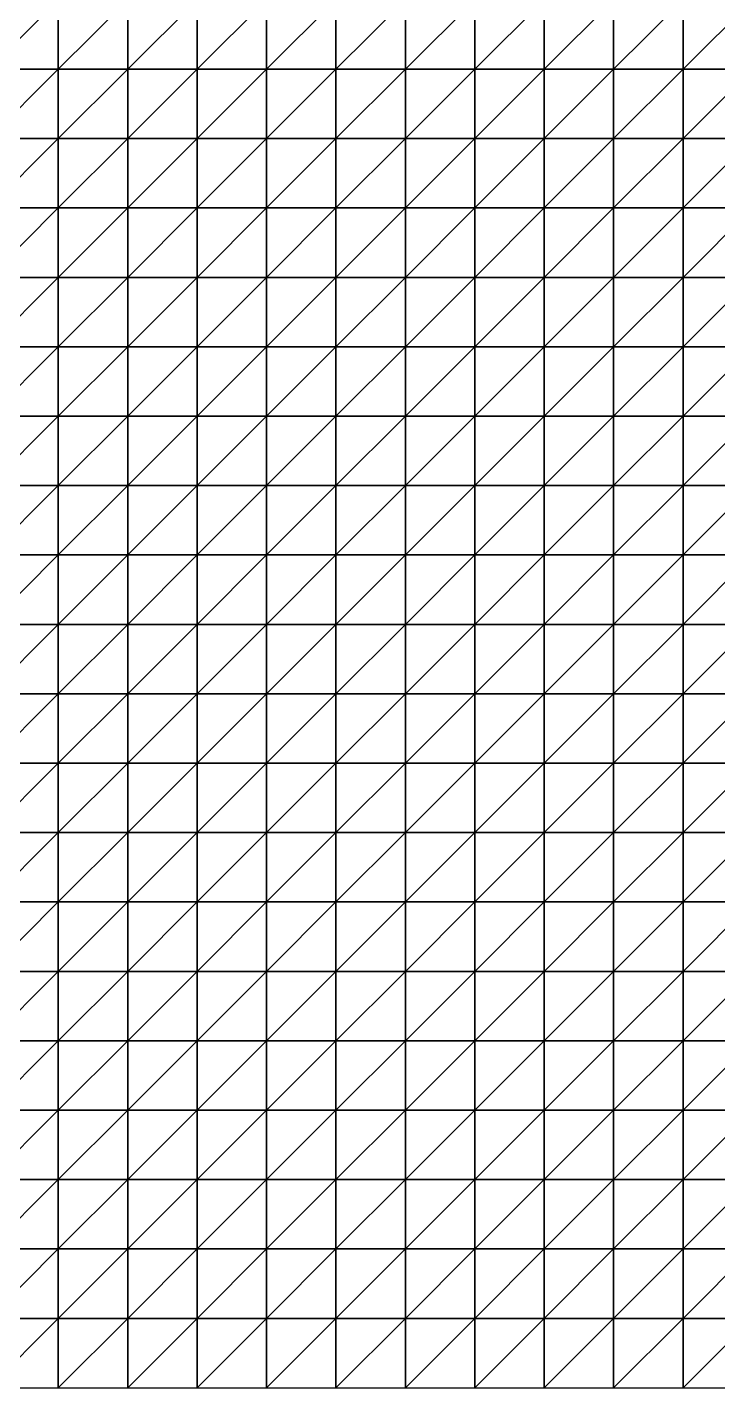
# Model space of a CAD drawing. Header units: metres. Extents: x 351000 to 353000, y 7455000 to 7457000.
# Drawn here: x 351738.8 to 351987.5, y 7455000 to 7455490.1 of the extents above; entities that cross this region are included whole.
import ezdxf

# ---------------------------------------------------------------- set-up
doc = ezdxf.new("R2010")
doc.units = ezdxf.units.M

msp = doc.modelspace()

# ---------------------------------------------------------------- linework, layer by layer
at = {"layer": 'BASE_OF_OXIDE_BOX'}
for points in [[(351725, 7455475, 1185.39), (351750, 7455475, 1191.82), (351750, 7455500, 1190.84)], [(351725, 7455475, 1185.39), (351750, 7455500, 1190.84), (351725, 7455500, 1184.69)], [(351750, 7455475, 1191.82), (351775, 7455475, 1201.34), (351775, 7455500, 1199.71)], [(351750, 7455475, 1191.82), (351775, 7455500, 1199.71), (351750, 7455500, 1190.84)], [(351775, 7455475, 1201.34), (351800, 7455475, 1212.18), (351800, 7455500, 1209.65)], [(351775, 7455475, 1201.34), (351800, 7455500, 1209.65), (351775, 7455500, 1199.71)], [(351800, 7455475, 1212.18), (351825, 7455475, 1222.86), (351825, 7455500, 1219.4)], [(351800, 7455475, 1212.18), (351825, 7455500, 1219.4), (351800, 7455500, 1209.65)], [(351825, 7455475, 1222.86), (351850, 7455475, 1232.66), (351850, 7455500, 1228.47)], [(351825, 7455475, 1222.86), (351850, 7455500, 1228.47), (351825, 7455500, 1219.4)], [(351850, 7455475, 1232.66), (351875, 7455475, 1241.65), (351875, 7455500, 1237.05)], [(351850, 7455475, 1232.66), (351875, 7455500, 1237.05), (351850, 7455500, 1228.47)], [(351875, 7455475, 1241.65), (351900, 7455475, 1250.24), (351900, 7455500, 1245.57)], [(351875, 7455475, 1241.65), (351900, 7455500, 1245.57), (351875, 7455500, 1237.05)], [(351900, 7455475, 1250.24), (351925, 7455475, 1258.6), (351925, 7455500, 1254.09)], [(351900, 7455475, 1250.24), (351925, 7455500, 1254.09), (351900, 7455500, 1245.57)], [(351925, 7455475, 1258.6), (351950, 7455475, 1266.19), (351950, 7455500, 1261.99)], [(351925, 7455475, 1258.6), (351950, 7455500, 1261.99), (351925, 7455500, 1254.09)], [(351950, 7455475, 1266.19), (351975, 7455475, 1271.97), (351975, 7455500, 1268.15)], [(351950, 7455475, 1266.19), (351975, 7455500, 1268.15), (351950, 7455500, 1261.99)], [(351975, 7455475, 1271.97), (352000, 7455475, 1274.83), (352000, 7455500, 1271.53)], [(351975, 7455475, 1271.97), (352000, 7455500, 1271.53), (351975, 7455500, 1268.15)], [(351725, 7455450, 1188.99), (351750, 7455450, 1194.86), (351750, 7455475, 1191.82)], [(351725, 7455450, 1188.99), (351750, 7455475, 1191.82), (351725, 7455475, 1185.39)], [(351750, 7455450, 1194.86), (351775, 7455450, 1203.98), (351775, 7455475, 1201.34)], [(351750, 7455450, 1194.86), (351775, 7455475, 1201.34), (351750, 7455475, 1191.82)], [(351775, 7455450, 1203.98), (351800, 7455450, 1214.52), (351800, 7455475, 1212.18)], [(351775, 7455450, 1203.98), (351800, 7455475, 1212.18), (351775, 7455475, 1201.34)], [(351800, 7455450, 1214.52), (351825, 7455450, 1224.83), (351825, 7455475, 1222.86)], [(351800, 7455450, 1214.52), (351825, 7455475, 1222.86), (351800, 7455475, 1212.18)], [(351825, 7455450, 1224.83), (351850, 7455450, 1234.01), (351850, 7455475, 1232.66)], [(351825, 7455450, 1224.83), (351850, 7455475, 1232.66), (351825, 7455475, 1222.86)], [(351850, 7455450, 1234.01), (351875, 7455450, 1242.05), (351875, 7455475, 1241.65)], [(351850, 7455450, 1234.01), (351875, 7455475, 1241.65), (351850, 7455475, 1232.66)], [(351875, 7455450, 1242.05), (351900, 7455450, 1249.41), (351900, 7455475, 1250.24)], [(351875, 7455450, 1242.05), (351900, 7455475, 1250.24), (351875, 7455475, 1241.65)], [(351900, 7455450, 1249.41), (351925, 7455450, 1256.44), (351925, 7455475, 1258.6)], [(351900, 7455450, 1249.41), (351925, 7455475, 1258.6), (351900, 7455475, 1250.24)], [(351925, 7455450, 1256.44), (351950, 7455450, 1262.86), (351950, 7455475, 1266.19)], [(351925, 7455450, 1256.44), (351950, 7455475, 1266.19), (351925, 7455475, 1258.6)], [(351950, 7455450, 1262.86), (351975, 7455450, 1267.8), (351975, 7455475, 1271.97)], [(351950, 7455450, 1262.86), (351975, 7455475, 1271.97), (351950, 7455475, 1266.19)], [(351975, 7455450, 1267.8), (352000, 7455450, 1270.23), (352000, 7455475, 1274.83)], [(351975, 7455450, 1267.8), (352000, 7455475, 1274.83), (351975, 7455475, 1271.97)], [(351725, 7455425, 1194.41), (351750, 7455425, 1199.49), (351750, 7455450, 1194.86)], [(351725, 7455425, 1194.41), (351750, 7455450, 1194.86), (351725, 7455450, 1188.99)], [(351750, 7455425, 1199.49), (351775, 7455425, 1207.77), (351775, 7455450, 1203.98)], [(351750, 7455425, 1199.49), (351775, 7455450, 1203.98), (351750, 7455450, 1194.86)], [(351775, 7455425, 1207.77), (351800, 7455425, 1217.36), (351800, 7455450, 1214.52)], [(351775, 7455425, 1207.77), (351800, 7455450, 1214.52), (351775, 7455450, 1203.98)], [(351800, 7455425, 1217.36), (351825, 7455425, 1226.45), (351825, 7455450, 1224.83)], [(351800, 7455425, 1217.36), (351825, 7455450, 1224.83), (351800, 7455450, 1214.52)], [(351825, 7455425, 1226.45), (351850, 7455425, 1234), (351850, 7455450, 1234.01)], [(351825, 7455425, 1226.45), (351850, 7455450, 1234.01), (351825, 7455450, 1224.83)], [(351850, 7455425, 1234), (351875, 7455425, 1239.6), (351875, 7455450, 1242.05)], [(351850, 7455425, 1234), (351875, 7455450, 1242.05), (351850, 7455450, 1234.01)], [(351875, 7455425, 1239.6), (351900, 7455425, 1244.9), (351900, 7455450, 1249.41)], [(351875, 7455425, 1239.6), (351900, 7455450, 1249.41), (351875, 7455450, 1242.05)], [(351900, 7455425, 1244.9), (351925, 7455425, 1249.51), (351925, 7455450, 1256.44)], [(351900, 7455425, 1244.9), (351925, 7455450, 1256.44), (351900, 7455450, 1249.41)], [(351925, 7455425, 1249.51), (351950, 7455425, 1253.88), (351950, 7455450, 1262.86)], [(351925, 7455425, 1249.51), (351950, 7455450, 1262.86), (351925, 7455450, 1256.44)], [(351950, 7455425, 1253.88), (351975, 7455425, 1257.47), (351975, 7455450, 1267.8)], [(351950, 7455425, 1253.88), (351975, 7455450, 1267.8), (351950, 7455450, 1262.86)], [(351975, 7455425, 1257.47), (352000, 7455425, 1259.46), (352000, 7455450, 1270.23)], [(351975, 7455425, 1257.47), (352000, 7455450, 1270.23), (351975, 7455450, 1267.8)], [(351725, 7455400, 1200.51), (351750, 7455400, 1205.16), (351750, 7455425, 1199.49)], [(351725, 7455400, 1200.51), (351750, 7455425, 1199.49), (351725, 7455425, 1194.41)], [(351750, 7455400, 1205.16), (351775, 7455400, 1212.81), (351775, 7455425, 1207.77)], [(351750, 7455400, 1205.16), (351775, 7455425, 1207.77), (351750, 7455425, 1199.49)], [(351775, 7455400, 1212.81), (351800, 7455400, 1221.43), (351800, 7455425, 1217.36)], [(351775, 7455400, 1212.81), (351800, 7455425, 1217.36), (351775, 7455425, 1207.77)], [(351800, 7455400, 1221.43), (351825, 7455400, 1229.04), (351825, 7455425, 1226.45)], [(351800, 7455400, 1221.43), (351825, 7455425, 1226.45), (351800, 7455425, 1217.36)], [(351825, 7455400, 1229.04), (351850, 7455400, 1234.46), (351850, 7455425, 1234)], [(351825, 7455400, 1229.04), (351850, 7455425, 1234), (351825, 7455425, 1226.45)], [(351850, 7455400, 1234.46), (351875, 7455400, 1237.25), (351875, 7455425, 1239.6)], [(351850, 7455400, 1234.46), (351875, 7455425, 1239.6), (351850, 7455425, 1234)], [(351875, 7455400, 1237.25), (351900, 7455400, 1239.38), (351900, 7455425, 1244.9)], [(351875, 7455400, 1237.25), (351900, 7455425, 1244.9), (351875, 7455425, 1239.6)], [(351900, 7455400, 1239.38), (351925, 7455400, 1240.77), (351925, 7455425, 1249.51)], [(351900, 7455400, 1239.38), (351925, 7455425, 1249.51), (351900, 7455425, 1244.9)], [(351925, 7455400, 1240.77), (351950, 7455400, 1242.4), (351950, 7455425, 1253.88)], [(351925, 7455400, 1240.77), (351950, 7455425, 1253.88), (351925, 7455425, 1249.51)], [(351950, 7455400, 1242.4), (351975, 7455400, 1244.19), (351975, 7455425, 1257.47)], [(351950, 7455400, 1242.4), (351975, 7455425, 1257.47), (351950, 7455425, 1253.88)], [(351975, 7455400, 1244.19), (352000, 7455400, 1245.58), (352000, 7455425, 1259.46)], [(351975, 7455400, 1244.19), (352000, 7455425, 1259.46), (351975, 7455425, 1257.47)], [(351725, 7455375, 1206.37), (351750, 7455375, 1211.13), (351750, 7455400, 1205.16)], [(351725, 7455375, 1206.37), (351750, 7455400, 1205.16), (351725, 7455400, 1200.51)], [(351750, 7455375, 1211.13), (351775, 7455375, 1218.56), (351775, 7455400, 1212.81)], [(351750, 7455375, 1211.13), (351775, 7455400, 1212.81), (351750, 7455400, 1205.16)], [(351775, 7455375, 1218.56), (351800, 7455375, 1226.47), (351800, 7455400, 1221.43)], [(351775, 7455375, 1218.56), (351800, 7455400, 1221.43), (351775, 7455400, 1212.81)], [(351800, 7455375, 1226.47), (351825, 7455375, 1232.69), (351825, 7455400, 1229.04)], [(351800, 7455375, 1226.47), (351825, 7455400, 1229.04), (351800, 7455400, 1221.43)], [(351825, 7455375, 1232.69), (351850, 7455375, 1235.9), (351850, 7455400, 1234.46)], [(351825, 7455375, 1232.69), (351850, 7455400, 1234.46), (351825, 7455400, 1229.04)], [(351850, 7455375, 1235.9), (351875, 7455375, 1236.1), (351875, 7455400, 1237.25)], [(351850, 7455375, 1235.9), (351875, 7455400, 1237.25), (351850, 7455400, 1234.46)], [(351875, 7455375, 1236.1), (351900, 7455375, 1234.38), (351900, 7455400, 1239.38)], [(351875, 7455375, 1236.1), (351900, 7455400, 1239.38), (351875, 7455400, 1237.25)], [(351900, 7455375, 1234.38), (351925, 7455375, 1232.25), (351925, 7455400, 1240.77)], [(351900, 7455375, 1234.38), (351925, 7455400, 1240.77), (351900, 7455400, 1239.38)], [(351925, 7455375, 1232.25), (351950, 7455375, 1230.9), (351950, 7455400, 1242.4)], [(351925, 7455375, 1232.25), (351950, 7455400, 1242.4), (351925, 7455400, 1240.77)], [(351950, 7455375, 1230.9), (351975, 7455375, 1230.74), (351975, 7455400, 1244.19)], [(351950, 7455375, 1230.9), (351975, 7455400, 1244.19), (351950, 7455400, 1242.4)], [(351975, 7455375, 1230.74), (352000, 7455375, 1231.48), (352000, 7455400, 1245.58)], [(351975, 7455375, 1230.74), (352000, 7455400, 1245.58), (351975, 7455400, 1244.19)], [(351725, 7455350, 1211.33), (351750, 7455350, 1216.38), (351750, 7455375, 1211.13)], [(351725, 7455350, 1211.33), (351750, 7455375, 1211.13), (351725, 7455375, 1206.37)], [(351750, 7455350, 1216.38), (351775, 7455350, 1223.75), (351775, 7455375, 1218.56)], [(351750, 7455350, 1216.38), (351775, 7455375, 1218.56), (351750, 7455375, 1211.13)], [(351775, 7455350, 1223.75), (351800, 7455350, 1231.06), (351800, 7455375, 1226.47)], [(351775, 7455350, 1223.75), (351800, 7455375, 1226.47), (351775, 7455375, 1218.56)], [(351800, 7455350, 1231.06), (351825, 7455350, 1235.97), (351825, 7455375, 1232.69)], [(351800, 7455350, 1231.06), (351825, 7455375, 1232.69), (351800, 7455375, 1226.47)], [(351825, 7455350, 1235.97), (351850, 7455350, 1237.09), (351850, 7455375, 1235.9)], [(351825, 7455350, 1235.97), (351850, 7455375, 1235.9), (351825, 7455375, 1232.69)], [(351850, 7455350, 1237.09), (351875, 7455350, 1234.49), (351875, 7455375, 1236.1)], [(351850, 7455350, 1237.09), (351875, 7455375, 1236.1), (351850, 7455375, 1235.9)], [(351875, 7455350, 1234.49), (351900, 7455350, 1229.54), (351900, 7455375, 1234.38)], [(351875, 7455350, 1234.49), (351900, 7455375, 1234.38), (351875, 7455375, 1236.1)], [(351900, 7455350, 1229.54), (351925, 7455350, 1224.26), (351925, 7455375, 1232.25)], [(351900, 7455350, 1229.54), (351925, 7455375, 1232.25), (351900, 7455375, 1234.38)], [(351925, 7455350, 1224.26), (351950, 7455350, 1220.33), (351950, 7455375, 1230.9)], [(351925, 7455350, 1224.26), (351950, 7455375, 1230.9), (351925, 7455375, 1232.25)], [(351950, 7455350, 1220.33), (351975, 7455350, 1218.64), (351975, 7455375, 1230.74)], [(351950, 7455350, 1220.33), (351975, 7455375, 1230.74), (351950, 7455375, 1230.9)], [(351975, 7455350, 1218.64), (352000, 7455350, 1219.1), (352000, 7455375, 1231.48)], [(351975, 7455350, 1218.64), (352000, 7455375, 1231.48), (351975, 7455375, 1230.74)], [(351725, 7455325, 1215.03), (351750, 7455325, 1220.06), (351750, 7455350, 1216.38)], [(351725, 7455325, 1215.03), (351750, 7455350, 1216.38), (351725, 7455350, 1211.33)], [(351750, 7455325, 1220.06), (351775, 7455325, 1227.05), (351775, 7455350, 1223.75)], [(351750, 7455325, 1220.06), (351775, 7455350, 1223.75), (351750, 7455350, 1216.38)], [(351775, 7455325, 1227.05), (351800, 7455325, 1233.5), (351800, 7455350, 1231.06)], [(351775, 7455325, 1227.05), (351800, 7455350, 1231.06), (351775, 7455350, 1223.75)], [(351800, 7455325, 1233.5), (351825, 7455325, 1236.99), (351825, 7455350, 1235.97)], [(351800, 7455325, 1233.5), (351825, 7455350, 1235.97), (351800, 7455350, 1231.06)], [(351825, 7455325, 1236.99), (351850, 7455325, 1236.12), (351850, 7455350, 1237.09)], [(351825, 7455325, 1236.99), (351850, 7455350, 1237.09), (351825, 7455350, 1235.97)], [(351850, 7455325, 1236.12), (351875, 7455325, 1231.11), (351875, 7455350, 1234.49)], [(351850, 7455325, 1236.12), (351875, 7455350, 1234.49), (351850, 7455350, 1237.09)], [(351875, 7455325, 1231.11), (351900, 7455325, 1223.65), (351900, 7455350, 1229.54)], [(351875, 7455325, 1231.11), (351900, 7455350, 1229.54), (351875, 7455350, 1234.49)], [(351900, 7455325, 1223.65), (351925, 7455325, 1216.13), (351925, 7455350, 1224.26)], [(351900, 7455325, 1223.65), (351925, 7455350, 1224.26), (351900, 7455350, 1229.54)], [(351925, 7455325, 1216.13), (351950, 7455325, 1210.69), (351950, 7455350, 1220.33)], [(351925, 7455325, 1216.13), (351950, 7455350, 1220.33), (351925, 7455350, 1224.26)], [(351950, 7455325, 1210.69), (351975, 7455325, 1208.49), (351975, 7455350, 1218.64)], [(351950, 7455325, 1210.69), (351975, 7455350, 1218.64), (351950, 7455350, 1220.33)], [(351975, 7455325, 1208.49), (352000, 7455325, 1209.54), (352000, 7455350, 1219.1)], [(351975, 7455325, 1208.49), (352000, 7455350, 1219.1), (351975, 7455350, 1218.64)], [(351725, 7455300, 1217.67), (351750, 7455300, 1222.12), (351750, 7455325, 1220.06)], [(351725, 7455300, 1217.67), (351750, 7455325, 1220.06), (351725, 7455325, 1215.03)], [(351750, 7455300, 1222.12), (351775, 7455300, 1228.14), (351775, 7455325, 1227.05)], [(351750, 7455300, 1222.12), (351775, 7455325, 1227.05), (351750, 7455325, 1220.06)], [(351775, 7455300, 1228.14), (351800, 7455300, 1233.23), (351800, 7455325, 1233.5)], [(351775, 7455300, 1228.14), (351800, 7455325, 1233.5), (351775, 7455325, 1227.05)], [(351800, 7455300, 1233.23), (351825, 7455300, 1235.03), (351825, 7455325, 1236.99)], [(351800, 7455300, 1233.23), (351825, 7455325, 1236.99), (351800, 7455325, 1233.5)], [(351825, 7455300, 1235.03), (351850, 7455300, 1232.28), (351850, 7455325, 1236.12)], [(351825, 7455300, 1235.03), (351850, 7455325, 1236.12), (351825, 7455325, 1236.99)], [(351850, 7455300, 1232.28), (351875, 7455300, 1225.41), (351875, 7455325, 1231.11)], [(351850, 7455300, 1232.28), (351875, 7455325, 1231.11), (351850, 7455325, 1236.12)], [(351875, 7455300, 1225.41), (351900, 7455300, 1216.37), (351900, 7455325, 1223.65)], [(351875, 7455300, 1225.41), (351900, 7455325, 1223.65), (351875, 7455325, 1231.11)], [(351900, 7455300, 1216.37), (351925, 7455300, 1207.85), (351925, 7455325, 1216.13)], [(351900, 7455300, 1216.37), (351925, 7455325, 1216.13), (351900, 7455325, 1223.65)], [(351925, 7455300, 1207.85), (351950, 7455300, 1202.25), (351950, 7455325, 1210.69)], [(351925, 7455300, 1207.85), (351950, 7455325, 1210.69), (351925, 7455325, 1216.13)], [(351950, 7455300, 1202.25), (351975, 7455300, 1200.83), (351975, 7455325, 1208.49)], [(351950, 7455300, 1202.25), (351975, 7455325, 1208.49), (351950, 7455325, 1210.69)], [(351975, 7455300, 1200.83), (352000, 7455300, 1203.49), (352000, 7455325, 1209.54)], [(351975, 7455300, 1200.83), (352000, 7455325, 1209.54), (351975, 7455325, 1208.49)], [(351725, 7455275, 1220.14), (351750, 7455275, 1223.66), (351750, 7455300, 1222.12)], [(351725, 7455275, 1220.14), (351750, 7455300, 1222.12), (351725, 7455300, 1217.67)], [(351750, 7455275, 1223.66), (351775, 7455275, 1228.24), (351775, 7455300, 1228.14)], [(351750, 7455275, 1223.66), (351775, 7455300, 1228.14), (351750, 7455300, 1222.12)], [(351775, 7455275, 1228.24), (351800, 7455275, 1231.56), (351800, 7455300, 1233.23)], [(351775, 7455275, 1228.24), (351800, 7455300, 1233.23), (351775, 7455300, 1228.14)], [(351800, 7455275, 1231.56), (351825, 7455275, 1231.49), (351825, 7455300, 1235.03)], [(351800, 7455275, 1231.56), (351825, 7455300, 1235.03), (351800, 7455300, 1233.23)], [(351825, 7455275, 1231.49), (351850, 7455275, 1227.06), (351850, 7455300, 1232.28)], [(351825, 7455275, 1231.49), (351850, 7455300, 1232.28), (351825, 7455300, 1235.03)], [(351850, 7455275, 1227.06), (351875, 7455275, 1218.91), (351875, 7455300, 1225.41)], [(351850, 7455275, 1227.06), (351875, 7455300, 1225.41), (351850, 7455300, 1232.28)], [(351875, 7455275, 1218.91), (351900, 7455275, 1209.23), (351900, 7455300, 1216.37)], [(351875, 7455275, 1218.91), (351900, 7455300, 1216.37), (351875, 7455300, 1225.41)], [(351900, 7455275, 1209.23), (351925, 7455275, 1200.86), (351925, 7455300, 1207.85)], [(351900, 7455275, 1209.23), (351925, 7455300, 1207.85), (351900, 7455300, 1216.37)], [(351925, 7455275, 1200.86), (351950, 7455275, 1196.25), (351950, 7455300, 1202.25)], [(351925, 7455275, 1200.86), (351950, 7455300, 1202.25), (351925, 7455300, 1207.85)], [(351950, 7455275, 1196.25), (351975, 7455275, 1196.59), (351975, 7455300, 1200.83)], [(351950, 7455275, 1196.25), (351975, 7455300, 1200.83), (351950, 7455300, 1202.25)], [(351975, 7455275, 1196.59), (352000, 7455275, 1201.51), (352000, 7455300, 1203.49)], [(351975, 7455275, 1196.59), (352000, 7455300, 1203.49), (351975, 7455300, 1200.83)], [(351725, 7455250, 1223.73), (351750, 7455250, 1226.41), (351750, 7455275, 1223.66)], [(351725, 7455250, 1223.73), (351750, 7455275, 1223.66), (351725, 7455275, 1220.14)], [(351750, 7455250, 1226.41), (351775, 7455250, 1229.46), (351775, 7455275, 1228.24)], [(351750, 7455250, 1226.41), (351775, 7455275, 1228.24), (351750, 7455275, 1223.66)], [(351775, 7455250, 1229.46), (351800, 7455250, 1230.93), (351800, 7455275, 1231.56)], [(351775, 7455250, 1229.46), (351800, 7455275, 1231.56), (351775, 7455275, 1228.24)], [(351800, 7455250, 1230.93), (351825, 7455250, 1229.08), (351825, 7455275, 1231.49)], [(351800, 7455250, 1230.93), (351825, 7455275, 1231.49), (351800, 7455275, 1231.56)], [(351825, 7455250, 1229.08), (351850, 7455250, 1223.3), (351850, 7455275, 1227.06)], [(351825, 7455250, 1229.08), (351850, 7455275, 1227.06), (351825, 7455275, 1231.49)], [(351850, 7455250, 1223.3), (351875, 7455250, 1214.49), (351875, 7455275, 1218.91)], [(351850, 7455250, 1223.3), (351875, 7455275, 1218.91), (351850, 7455275, 1227.06)], [(351875, 7455250, 1214.49), (351900, 7455250, 1204.95), (351900, 7455275, 1209.23)], [(351875, 7455250, 1214.49), (351900, 7455275, 1209.23), (351875, 7455275, 1218.91)], [(351900, 7455250, 1204.95), (351925, 7455250, 1197.49), (351925, 7455275, 1200.86)], [(351900, 7455250, 1204.95), (351925, 7455275, 1200.86), (351900, 7455275, 1209.23)], [(351925, 7455250, 1197.49), (351950, 7455250, 1194.45), (351950, 7455275, 1196.25)], [(351925, 7455250, 1197.49), (351950, 7455275, 1196.25), (351925, 7455275, 1200.86)], [(351950, 7455250, 1194.45), (351975, 7455250, 1196.75), (351975, 7455275, 1196.59)], [(351950, 7455250, 1194.45), (351975, 7455275, 1196.59), (351950, 7455275, 1196.25)], [(351975, 7455250, 1196.75), (352000, 7455250, 1203.72), (352000, 7455275, 1201.51)], [(351975, 7455250, 1196.75), (352000, 7455275, 1201.51), (351975, 7455275, 1196.59)], [(351725, 7455225, 1229.27), (351750, 7455225, 1231.45), (351750, 7455250, 1226.41)], [(351725, 7455225, 1229.27), (351750, 7455250, 1226.41), (351725, 7455250, 1223.73)], [(351750, 7455225, 1231.45), (351775, 7455225, 1233.2), (351775, 7455250, 1229.46)], [(351750, 7455225, 1231.45), (351775, 7455250, 1229.46), (351750, 7455250, 1226.41)], [(351775, 7455225, 1233.2), (351800, 7455225, 1233.04), (351800, 7455250, 1230.93)], [(351775, 7455225, 1233.2), (351800, 7455250, 1230.93), (351775, 7455250, 1229.46)], [(351800, 7455225, 1233.04), (351825, 7455225, 1229.78), (351825, 7455250, 1229.08)], [(351800, 7455225, 1233.04), (351825, 7455250, 1229.08), (351800, 7455250, 1230.93)], [(351825, 7455225, 1229.78), (351850, 7455225, 1223.18), (351850, 7455250, 1223.3)], [(351825, 7455225, 1229.78), (351850, 7455250, 1223.3), (351825, 7455250, 1229.08)], [(351850, 7455225, 1223.18), (351875, 7455225, 1214.37), (351875, 7455250, 1214.49)], [(351850, 7455225, 1223.18), (351875, 7455250, 1214.49), (351850, 7455250, 1223.3)], [(351875, 7455225, 1214.37), (351900, 7455225, 1205.56), (351900, 7455250, 1204.95)], [(351875, 7455225, 1214.37), (351900, 7455250, 1204.95), (351875, 7455250, 1214.49)], [(351900, 7455225, 1205.56), (351925, 7455225, 1199.39), (351925, 7455250, 1197.49)], [(351900, 7455225, 1205.56), (351925, 7455250, 1197.49), (351900, 7455250, 1204.95)], [(351925, 7455225, 1199.39), (351950, 7455225, 1197.87), (351950, 7455250, 1194.45)], [(351925, 7455225, 1199.39), (351950, 7455250, 1194.45), (351925, 7455250, 1197.49)], [(351950, 7455225, 1197.87), (351975, 7455225, 1201.61), (351975, 7455250, 1196.75)], [(351950, 7455225, 1197.87), (351975, 7455250, 1196.75), (351950, 7455250, 1194.45)], [(351975, 7455225, 1201.61), (352000, 7455225, 1209.58), (352000, 7455250, 1203.72)], [(351975, 7455225, 1201.61), (352000, 7455250, 1203.72), (351975, 7455250, 1196.75)], [(351725, 7455200, 1236.25), (351750, 7455200, 1238.09), (351750, 7455225, 1231.45)], [(351725, 7455200, 1236.25), (351750, 7455225, 1231.45), (351725, 7455225, 1229.27)], [(351750, 7455200, 1238.09), (351775, 7455200, 1238.7), (351775, 7455225, 1233.2)], [(351750, 7455200, 1238.09), (351775, 7455225, 1233.2), (351750, 7455225, 1231.45)], [(351775, 7455200, 1238.7), (351800, 7455200, 1237.25), (351800, 7455225, 1233.04)], [(351775, 7455200, 1238.7), (351800, 7455225, 1233.04), (351775, 7455225, 1233.2)], [(351800, 7455200, 1237.25), (351825, 7455200, 1233.1), (351825, 7455225, 1229.78)], [(351800, 7455200, 1237.25), (351825, 7455225, 1229.78), (351800, 7455225, 1233.04)], [(351825, 7455200, 1233.1), (351850, 7455200, 1226.41), (351850, 7455225, 1223.18)], [(351825, 7455200, 1233.1), (351850, 7455225, 1223.18), (351825, 7455225, 1229.78)], [(351850, 7455200, 1226.41), (351875, 7455200, 1218.32), (351875, 7455225, 1214.37)], [(351850, 7455200, 1226.41), (351875, 7455225, 1214.37), (351850, 7455225, 1223.18)], [(351875, 7455200, 1218.32), (351900, 7455200, 1210.85), (351900, 7455225, 1205.56)], [(351875, 7455200, 1218.32), (351900, 7455225, 1205.56), (351875, 7455225, 1214.37)], [(351900, 7455200, 1210.85), (351925, 7455200, 1206.21), (351925, 7455225, 1199.39)], [(351900, 7455200, 1210.85), (351925, 7455225, 1199.39), (351900, 7455225, 1205.56)], [(351925, 7455200, 1206.21), (351950, 7455200, 1205.95), (351950, 7455225, 1197.87)], [(351925, 7455200, 1206.21), (351950, 7455225, 1197.87), (351925, 7455225, 1199.39)], [(351950, 7455200, 1205.95), (351975, 7455200, 1210.28), (351975, 7455225, 1201.61)], [(351950, 7455200, 1205.95), (351975, 7455225, 1201.61), (351950, 7455225, 1197.87)], [(351975, 7455200, 1210.28), (352000, 7455200, 1217.94), (352000, 7455225, 1209.58)], [(351975, 7455200, 1210.28), (352000, 7455225, 1209.58), (351975, 7455225, 1201.61)], [(351725, 7455175, 1242.63), (351750, 7455175, 1243.73), (351750, 7455200, 1238.09)], [(351725, 7455175, 1242.63), (351750, 7455200, 1238.09), (351725, 7455200, 1236.25)], [(351750, 7455175, 1243.73), (351775, 7455175, 1243.07), (351775, 7455200, 1238.7)], [(351750, 7455175, 1243.73), (351775, 7455200, 1238.7), (351750, 7455200, 1238.09)], [(351775, 7455175, 1243.07), (351800, 7455175, 1240.53), (351800, 7455200, 1237.25)], [(351775, 7455175, 1243.07), (351800, 7455200, 1237.25), (351775, 7455200, 1238.7)], [(351800, 7455175, 1240.53), (351825, 7455175, 1236.07), (351825, 7455200, 1233.1)], [(351800, 7455175, 1240.53), (351825, 7455200, 1233.1), (351800, 7455200, 1237.25)], [(351825, 7455175, 1236.07), (351850, 7455175, 1230.1), (351850, 7455200, 1226.41)], [(351825, 7455175, 1236.07), (351850, 7455200, 1226.41), (351825, 7455200, 1233.1)], [(351850, 7455175, 1230.1), (351875, 7455175, 1223.66), (351875, 7455200, 1218.32)], [(351850, 7455175, 1230.1), (351875, 7455200, 1218.32), (351850, 7455200, 1226.41)], [(351875, 7455175, 1223.66), (351900, 7455175, 1218.3), (351900, 7455200, 1210.85)], [(351875, 7455175, 1223.66), (351900, 7455200, 1210.85), (351875, 7455200, 1218.32)], [(351900, 7455175, 1218.3), (351925, 7455175, 1215.62), (351925, 7455200, 1206.21)], [(351900, 7455175, 1218.3), (351925, 7455200, 1206.21), (351900, 7455200, 1210.85)], [(351925, 7455175, 1215.62), (351950, 7455175, 1216.59), (351950, 7455200, 1205.95)], [(351925, 7455175, 1215.62), (351950, 7455200, 1205.95), (351925, 7455200, 1206.21)], [(351950, 7455175, 1216.59), (351975, 7455175, 1221.02), (351975, 7455200, 1210.28)], [(351950, 7455175, 1216.59), (351975, 7455200, 1210.28), (351950, 7455200, 1205.95)], [(351975, 7455175, 1221.02), (352000, 7455175, 1227.48), (352000, 7455200, 1217.94)], [(351975, 7455175, 1221.02), (352000, 7455200, 1217.94), (351975, 7455200, 1210.28)], [(351725, 7455150, 1245.81), (351750, 7455150, 1245.25), (351750, 7455175, 1243.73)], [(351725, 7455150, 1245.81), (351750, 7455175, 1243.73), (351725, 7455175, 1242.63)], [(351750, 7455150, 1245.25), (351775, 7455150, 1242.87), (351775, 7455175, 1243.07)], [(351750, 7455150, 1245.25), (351775, 7455175, 1243.07), (351750, 7455175, 1243.73)], [(351775, 7455150, 1242.87), (351800, 7455150, 1239.3), (351800, 7455175, 1240.53)], [(351775, 7455150, 1242.87), (351800, 7455175, 1240.53), (351775, 7455175, 1243.07)], [(351800, 7455150, 1239.3), (351825, 7455150, 1235.06), (351825, 7455175, 1236.07)], [(351800, 7455150, 1239.3), (351825, 7455175, 1236.07), (351800, 7455175, 1240.53)], [(351825, 7455150, 1235.06), (351850, 7455150, 1230.69), (351850, 7455175, 1230.1)], [(351825, 7455150, 1235.06), (351850, 7455175, 1230.1), (351825, 7455175, 1236.07)], [(351850, 7455150, 1230.69), (351875, 7455150, 1226.91), (351875, 7455175, 1223.66)], [(351850, 7455150, 1230.69), (351875, 7455175, 1223.66), (351850, 7455175, 1230.1)], [(351875, 7455150, 1226.91), (351900, 7455150, 1224.63), (351900, 7455175, 1218.3)], [(351875, 7455150, 1226.91), (351900, 7455175, 1218.3), (351875, 7455175, 1223.66)], [(351900, 7455150, 1224.63), (351925, 7455150, 1224.67), (351925, 7455175, 1215.62)], [(351900, 7455150, 1224.63), (351925, 7455175, 1215.62), (351900, 7455175, 1218.3)], [(351925, 7455150, 1224.67), (351950, 7455150, 1227.33), (351950, 7455175, 1216.59)], [(351925, 7455150, 1224.67), (351950, 7455175, 1216.59), (351925, 7455175, 1215.62)], [(351950, 7455150, 1227.33), (351975, 7455150, 1232), (351975, 7455175, 1221.02)], [(351950, 7455150, 1227.33), (351975, 7455175, 1221.02), (351950, 7455175, 1216.59)], [(351975, 7455150, 1232), (352000, 7455150, 1237.22), (352000, 7455175, 1227.48)], [(351975, 7455150, 1232), (352000, 7455175, 1227.48), (351975, 7455175, 1221.02)], [(351725, 7455125, 1244.17), (351750, 7455125, 1241.01), (351750, 7455150, 1245.25)], [(351725, 7455125, 1244.17), (351750, 7455150, 1245.25), (351725, 7455150, 1245.81)], [(351750, 7455125, 1241.01), (351775, 7455125, 1236.47), (351775, 7455150, 1242.87)], [(351750, 7455125, 1241.01), (351775, 7455150, 1242.87), (351750, 7455150, 1245.25)], [(351775, 7455125, 1236.47), (351800, 7455125, 1231.94), (351800, 7455150, 1239.3)], [(351775, 7455125, 1236.47), (351800, 7455150, 1239.3), (351775, 7455150, 1242.87)], [(351800, 7455125, 1231.94), (351825, 7455125, 1228.4), (351825, 7455150, 1235.06)], [(351800, 7455125, 1231.94), (351825, 7455150, 1235.06), (351800, 7455150, 1239.3)], [(351825, 7455125, 1228.4), (351850, 7455125, 1226.4), (351850, 7455150, 1230.69)], [(351825, 7455125, 1228.4), (351850, 7455150, 1230.69), (351825, 7455150, 1235.06)], [(351850, 7455125, 1226.4), (351875, 7455125, 1226.17), (351875, 7455150, 1226.91)], [(351850, 7455125, 1226.4), (351875, 7455150, 1226.91), (351850, 7455150, 1230.69)], [(351875, 7455125, 1226.17), (351900, 7455125, 1227.85), (351900, 7455150, 1224.63)], [(351875, 7455125, 1226.17), (351900, 7455150, 1224.63), (351875, 7455150, 1226.91)], [(351900, 7455125, 1227.85), (351925, 7455125, 1231.4), (351925, 7455150, 1224.67)], [(351900, 7455125, 1227.85), (351925, 7455150, 1224.67), (351900, 7455150, 1224.63)], [(351925, 7455125, 1231.4), (351950, 7455125, 1236.41), (351950, 7455150, 1227.33)], [(351925, 7455125, 1231.4), (351950, 7455150, 1227.33), (351925, 7455150, 1224.67)], [(351950, 7455125, 1236.41), (351975, 7455125, 1241.93), (351975, 7455150, 1232)], [(351950, 7455125, 1236.41), (351975, 7455150, 1232), (351950, 7455150, 1227.33)], [(351975, 7455125, 1241.93), (352000, 7455125, 1246.52), (352000, 7455150, 1237.22)], [(351975, 7455125, 1241.93), (352000, 7455150, 1237.22), (351975, 7455150, 1232)], [(351725, 7455100, 1238.3), (351750, 7455100, 1232.16), (351750, 7455125, 1241.01)], [(351725, 7455100, 1238.3), (351750, 7455125, 1241.01), (351725, 7455125, 1244.17)], [(351750, 7455100, 1232.16), (351775, 7455100, 1225.42), (351775, 7455125, 1236.47)], [(351750, 7455100, 1232.16), (351775, 7455125, 1236.47), (351750, 7455125, 1241.01)], [(351775, 7455100, 1225.42), (351800, 7455100, 1220.16), (351800, 7455125, 1231.94)], [(351775, 7455100, 1225.42), (351800, 7455125, 1231.94), (351775, 7455125, 1236.47)], [(351800, 7455100, 1220.16), (351825, 7455100, 1217.71), (351825, 7455125, 1228.4)], [(351800, 7455100, 1220.16), (351825, 7455125, 1228.4), (351800, 7455125, 1231.94)], [(351825, 7455100, 1217.71), (351850, 7455100, 1218.5), (351850, 7455125, 1226.4)], [(351825, 7455100, 1217.71), (351850, 7455125, 1226.4), (351825, 7455125, 1228.4)], [(351850, 7455100, 1218.5), (351875, 7455100, 1222.23), (351875, 7455125, 1226.17)], [(351850, 7455100, 1218.5), (351875, 7455125, 1226.17), (351850, 7455125, 1226.4)], [(351875, 7455100, 1222.23), (351900, 7455100, 1228.2), (351900, 7455125, 1227.85)], [(351875, 7455100, 1222.23), (351900, 7455125, 1227.85), (351875, 7455125, 1226.17)], [(351900, 7455100, 1228.2), (351925, 7455100, 1235.54), (351925, 7455125, 1231.4)], [(351900, 7455100, 1228.2), (351925, 7455125, 1231.4), (351900, 7455125, 1227.85)], [(351925, 7455100, 1235.54), (351950, 7455100, 1242.92), (351950, 7455125, 1236.41)], [(351925, 7455100, 1235.54), (351950, 7455125, 1236.41), (351925, 7455125, 1231.4)], [(351950, 7455100, 1242.92), (351975, 7455100, 1249.4), (351975, 7455125, 1241.93)], [(351950, 7455100, 1242.92), (351975, 7455125, 1241.93), (351950, 7455125, 1236.41)], [(351975, 7455100, 1249.4), (352000, 7455100, 1254.72), (352000, 7455125, 1246.52)], [(351975, 7455100, 1249.4), (352000, 7455125, 1246.52), (351975, 7455125, 1241.93)], [(351725, 7455075, 1230.81), (351750, 7455075, 1219.63), (351750, 7455100, 1232.16)], [(351725, 7455075, 1230.81), (351750, 7455100, 1232.16), (351725, 7455100, 1238.3)], [(351750, 7455075, 1219.63), (351775, 7455075, 1213.1), (351775, 7455100, 1225.42)], [(351750, 7455075, 1219.63), (351775, 7455100, 1225.42), (351750, 7455100, 1232.16)], [(351775, 7455075, 1213.1), (351800, 7455075, 1208.11), (351800, 7455100, 1220.16)], [(351775, 7455075, 1213.1), (351800, 7455100, 1220.16), (351775, 7455100, 1225.42)], [(351800, 7455075, 1208.11), (351825, 7455075, 1206.93), (351825, 7455100, 1217.71)], [(351800, 7455075, 1208.11), (351825, 7455100, 1217.71), (351800, 7455100, 1220.16)], [(351825, 7455075, 1206.93), (351850, 7455075, 1210.4), (351850, 7455100, 1218.5)], [(351825, 7455075, 1206.93), (351850, 7455100, 1218.5), (351825, 7455100, 1217.71)], [(351850, 7455075, 1210.4), (351875, 7455075, 1217.7), (351875, 7455100, 1222.23)], [(351850, 7455075, 1210.4), (351875, 7455100, 1222.23), (351850, 7455100, 1218.5)], [(351875, 7455075, 1217.7), (351900, 7455075, 1227.41), (351900, 7455100, 1228.2)], [(351875, 7455075, 1217.7), (351900, 7455100, 1228.2), (351875, 7455100, 1222.23)], [(351900, 7455075, 1227.41), (351925, 7455075, 1237.95), (351925, 7455100, 1235.54)], [(351900, 7455075, 1227.41), (351925, 7455100, 1235.54), (351900, 7455100, 1228.2)], [(351925, 7455075, 1237.95), (351950, 7455075, 1245.61), (351950, 7455100, 1242.92)], [(351925, 7455075, 1237.95), (351950, 7455100, 1242.92), (351925, 7455100, 1235.54)], [(351950, 7455075, 1245.61), (351975, 7455075, 1252.93), (351975, 7455100, 1249.4)], [(351950, 7455075, 1245.61), (351975, 7455100, 1249.4), (351950, 7455100, 1242.92)], [(351975, 7455075, 1252.93), (352000, 7455075, 1260.29), (352000, 7455100, 1254.72)], [(351975, 7455075, 1252.93), (352000, 7455100, 1254.72), (351975, 7455100, 1249.4)], [(351725, 7455050, 1223.18), (351750, 7455050, 1209.56), (351750, 7455075, 1219.63)], [(351725, 7455050, 1223.18), (351750, 7455075, 1219.63), (351725, 7455075, 1230.81)], [(351750, 7455050, 1209.56), (351775, 7455050, 1201.35), (351775, 7455075, 1213.1)], [(351750, 7455050, 1209.56), (351775, 7455075, 1213.1), (351750, 7455075, 1219.63)], [(351775, 7455050, 1201.35), (351800, 7455050, 1199.76), (351800, 7455075, 1208.11)], [(351775, 7455050, 1201.35), (351800, 7455075, 1208.11), (351775, 7455075, 1213.1)], [(351800, 7455050, 1199.76), (351825, 7455050, 1199.68), (351825, 7455075, 1206.93)], [(351800, 7455050, 1199.76), (351825, 7455075, 1206.93), (351800, 7455075, 1208.11)], [(351825, 7455050, 1199.68), (351850, 7455050, 1205.14), (351850, 7455075, 1210.4)], [(351825, 7455050, 1199.68), (351850, 7455075, 1210.4), (351825, 7455075, 1206.93)], [(351850, 7455050, 1205.14), (351875, 7455050, 1214.86), (351875, 7455075, 1217.7)], [(351850, 7455050, 1205.14), (351875, 7455075, 1217.7), (351850, 7455075, 1210.4)], [(351875, 7455050, 1214.86), (351900, 7455050, 1226.89), (351900, 7455075, 1227.41)], [(351875, 7455050, 1214.86), (351900, 7455075, 1227.41), (351875, 7455075, 1217.7)], [(351900, 7455050, 1226.89), (351925, 7455050, 1239.2), (351925, 7455075, 1237.95)], [(351900, 7455050, 1226.89), (351925, 7455075, 1237.95), (351900, 7455075, 1227.41)], [(351925, 7455050, 1239.2), (351950, 7455050, 1246.57), (351950, 7455075, 1245.61)], [(351925, 7455050, 1239.2), (351950, 7455075, 1245.61), (351925, 7455075, 1237.95)], [(351950, 7455050, 1246.57), (351975, 7455050, 1254.85), (351975, 7455075, 1252.93)], [(351950, 7455050, 1246.57), (351975, 7455075, 1252.93), (351950, 7455075, 1245.61)], [(351975, 7455050, 1254.85), (352000, 7455050, 1262.58), (352000, 7455075, 1260.29)], [(351975, 7455050, 1254.85), (352000, 7455075, 1260.29), (351975, 7455075, 1252.93)], [(351725, 7455025, 1219.2), (351750, 7455025, 1205.32), (351750, 7455050, 1209.56)], [(351725, 7455025, 1219.2), (351750, 7455050, 1209.56), (351725, 7455050, 1223.18)], [(351750, 7455025, 1205.32), (351775, 7455025, 1196.84), (351775, 7455050, 1201.35)], [(351750, 7455025, 1205.32), (351775, 7455050, 1201.35), (351750, 7455050, 1209.56)], [(351775, 7455025, 1196.84), (351800, 7455025, 1196.26), (351800, 7455050, 1199.76)], [(351775, 7455025, 1196.84), (351800, 7455050, 1199.76), (351775, 7455050, 1201.35)], [(351800, 7455025, 1196.26), (351825, 7455025, 1196.76), (351825, 7455050, 1199.68)], [(351800, 7455025, 1196.26), (351825, 7455050, 1199.68), (351800, 7455050, 1199.76)], [(351825, 7455025, 1196.76), (351850, 7455025, 1203.08), (351850, 7455050, 1205.14)], [(351825, 7455025, 1196.76), (351850, 7455050, 1205.14), (351825, 7455050, 1199.68)], [(351850, 7455025, 1203.08), (351875, 7455025, 1213.69), (351875, 7455050, 1214.86)], [(351850, 7455025, 1203.08), (351875, 7455050, 1214.86), (351850, 7455050, 1205.14)], [(351875, 7455025, 1213.69), (351900, 7455025, 1226.33), (351900, 7455050, 1226.89)], [(351875, 7455025, 1213.69), (351900, 7455050, 1226.89), (351875, 7455050, 1214.86)], [(351900, 7455025, 1226.33), (351925, 7455025, 1237.25), (351925, 7455050, 1239.2)], [(351900, 7455025, 1226.33), (351925, 7455050, 1239.2), (351900, 7455050, 1226.89)], [(351925, 7455025, 1237.25), (351950, 7455025, 1245.76), (351950, 7455050, 1246.57)], [(351925, 7455025, 1237.25), (351950, 7455050, 1246.57), (351925, 7455050, 1239.2)], [(351950, 7455025, 1245.76), (351975, 7455025, 1255.05), (351975, 7455050, 1254.85)], [(351950, 7455025, 1245.76), (351975, 7455050, 1254.85), (351950, 7455050, 1246.57)], [(351975, 7455025, 1255.05), (352000, 7455025, 1260.52), (352000, 7455050, 1262.58)], [(351975, 7455025, 1255.05), (352000, 7455050, 1262.58), (351975, 7455050, 1254.85)], [(351725, 7455000, 1218.32), (351750, 7455000, 1205.8), (351750, 7455025, 1205.32)], [(351725, 7455000, 1218.32), (351750, 7455025, 1205.32), (351725, 7455025, 1219.2)], [(351750, 7455000, 1205.8), (351775, 7455000, 1198.11), (351775, 7455025, 1196.84)], [(351750, 7455000, 1205.8), (351775, 7455025, 1196.84), (351750, 7455025, 1205.32)], [(351775, 7455000, 1198.11), (351800, 7455000, 1195.28), (351800, 7455025, 1196.26)], [(351775, 7455000, 1198.11), (351800, 7455025, 1196.26), (351775, 7455025, 1196.84)], [(351800, 7455000, 1195.28), (351825, 7455000, 1195.61), (351825, 7455025, 1196.76)], [(351800, 7455000, 1195.28), (351825, 7455025, 1196.76), (351800, 7455025, 1196.26)], [(351825, 7455000, 1195.61), (351850, 7455000, 1201.67), (351850, 7455025, 1203.08)], [(351825, 7455000, 1195.61), (351850, 7455025, 1203.08), (351825, 7455025, 1196.76)], [(351850, 7455000, 1201.67), (351875, 7455000, 1211.85), (351875, 7455025, 1213.69)], [(351850, 7455000, 1201.67), (351875, 7455025, 1213.69), (351850, 7455025, 1203.08)], [(351875, 7455000, 1211.85), (351900, 7455000, 1223.8), (351900, 7455025, 1226.33)], [(351875, 7455000, 1211.85), (351900, 7455025, 1226.33), (351875, 7455025, 1213.69)], [(351900, 7455000, 1223.8), (351925, 7455000, 1233.45), (351925, 7455025, 1237.25)], [(351900, 7455000, 1223.8), (351925, 7455025, 1237.25), (351900, 7455025, 1226.33)], [(351925, 7455000, 1233.45), (351950, 7455000, 1243.32), (351950, 7455025, 1245.76)], [(351925, 7455000, 1233.45), (351950, 7455025, 1245.76), (351925, 7455025, 1237.25)], [(351950, 7455000, 1243.32), (351975, 7455000, 1250.82), (351975, 7455025, 1255.05)], [(351950, 7455000, 1243.32), (351975, 7455025, 1255.05), (351950, 7455025, 1245.76)], [(351975, 7455000, 1250.82), (352000, 7455000, 1253.84), (352000, 7455025, 1260.52)], [(351975, 7455000, 1250.82), (352000, 7455025, 1260.52), (351975, 7455025, 1255.05)]]:
    msp.add_3dface(points, dxfattribs=at)

doc.saveas('drawing.dxf')
